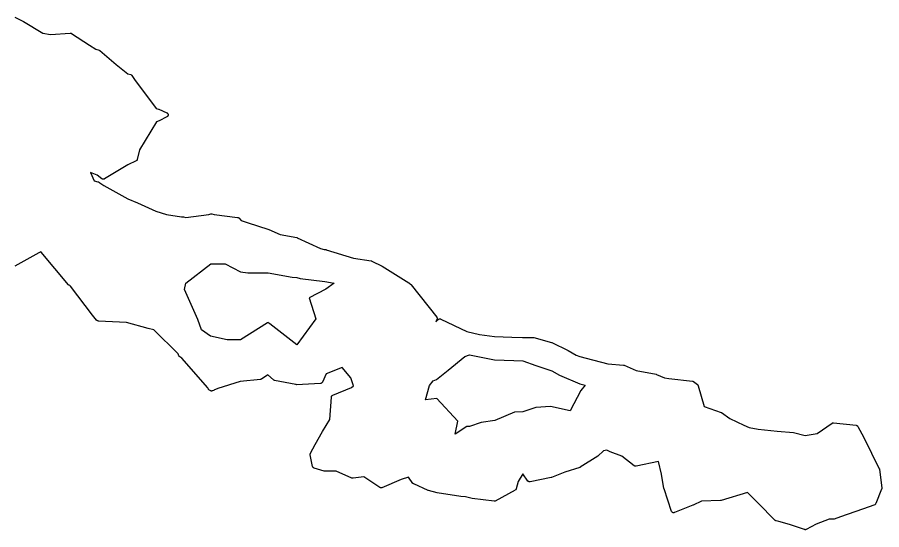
# Model space of a CAD drawing. Header units: millimetres. Extents: x 0 to 500, y 0 to 700.
# Drawn here: x 271.56 to 299.88, y 414.6 to 431.38 of the extents above; entities that cross this region are included whole.
import ezdxf

# ---------------------------------------------------------------- set-up
doc = ezdxf.new("R2010")
doc.units = ezdxf.units.MM
doc.layers.add('CORTE', color=1, linetype='Continuous')
doc.layers.add('GRABADO', color=5, linetype='Continuous')

msp = doc.modelspace()

# ---------------------------------------------------------------- linework, layer by layer
at = {"layer": 'CORTE'}
msp.add_lwpolyline([(271.475, 431.381), (271.759, 431.245), (271.762, 431.243), (272.393, 430.865), (272.644, 430.815), (273.289, 430.866), (273.299, 430.866), (273.307, 430.865), (273.315, 430.863), (273.326, 430.858), (273.331, 430.855), (273.93, 430.472), (274.13, 430.335), (274.238, 430.306), (274.244, 430.304), (274.251, 430.301), (274.257, 430.298), (274.263, 430.294), (274.265, 430.292), (274.794, 429.833), (275.178, 429.526), (275.275, 429.503), (275.286, 429.5), (275.294, 429.495), (275.297, 429.493), (275.305, 429.487), (275.311, 429.48), (275.316, 429.475), (275.405, 429.341), (276.115, 428.394), (276.187, 428.375), (276.191, 428.374), (276.197, 428.372), (276.459, 428.254), (276.462, 428.252), (276.469, 428.248), (276.477, 428.242), (276.48, 428.238), (276.486, 428.232), (276.492, 428.222), (276.497, 428.213), (276.499, 428.206), (276.5, 428.2), (276.501, 428.191), (276.501, 428.184), (276.501, 428.177), (276.499, 428.17), (276.497, 428.161), (276.494, 428.155), (276.492, 428.151), (276.488, 428.144), (276.484, 428.138), (276.479, 428.133), (276.473, 428.128), (276.467, 428.124), (276.463, 428.121), (276.213, 427.992), (276.207, 427.989), (276.12, 427.963), (275.564, 427.046), (275.492, 426.727), (275.49, 426.722), (275.488, 426.715), (275.484, 426.708), (275.481, 426.703), (275.476, 426.696), (275.47, 426.69), (275.462, 426.684), (275.454, 426.679), (275.18, 426.548), (274.413, 426.087), (274.409, 426.085), (274.401, 426.081), (274.389, 426.078), (274.38, 426.077), (274.371, 426.077), (274.361, 426.078), (274.355, 426.08), (274.348, 426.082), (274.343, 426.084), (274.336, 426.088), (274.329, 426.093), (274.18, 426.212), (273.963, 426.299), (274.077, 426.027), (274.203, 425.995), (274.21, 425.993), (274.218, 425.989), (274.254, 425.97), (274.258, 425.968), (274.263, 425.965), (274.39, 425.869), (275.178, 425.439), (275.493, 425.302), (276.098, 425.038), (276.444, 424.925), (276.935, 424.844), (277.003, 424.844), (277.01, 424.843), (277.081, 424.829), (277.841, 424.925), (277.903, 424.942), (277.911, 424.944), (277.921, 424.945), (277.926, 424.945), (277.936, 424.944), (278.007, 424.925), (278.778, 424.828), (278.785, 424.827), (278.798, 424.823), (278.807, 424.818), (278.818, 424.81), (278.892, 424.73), (279.088, 424.665), (279.799, 424.433), (279.803, 424.432), (280.178, 424.268), (280.719, 424.168), (280.725, 424.166), (280.731, 424.164), (281.496, 423.811), (281.617, 423.782), (281.639, 423.779), (281.641, 423.779), (281.679, 423.772), (281.684, 423.771), (282.572, 423.496), (283.152, 423.406), (283.161, 423.405), (283.172, 423.4), (283.518, 423.234), (284.389, 422.691), (284.393, 422.688), (284.398, 422.684), (284.403, 422.679), (284.41, 422.671), (284.414, 422.663), (284.417, 422.657), (284.419, 422.652), (284.419, 422.65), (284.424, 422.649), (284.431, 422.647), (284.437, 422.645), (284.444, 422.642), (284.45, 422.638), (284.458, 422.632), (284.464, 422.626), (284.466, 422.623), (285.305, 421.561), (285.307, 421.558), (285.311, 421.551), (285.314, 421.543), (285.316, 421.538), (285.318, 421.532), (285.319, 421.522), (285.319, 421.512), (285.318, 421.5), (285.314, 421.49), (285.311, 421.483), (285.273, 421.41), (285.289, 421.419), (285.355, 421.486), (285.36, 421.49), (285.364, 421.493), (285.369, 421.496), (285.376, 421.5), (285.385, 421.503), (285.391, 421.505), (285.398, 421.505), (285.403, 421.506), (285.409, 421.506), (285.416, 421.505), (285.425, 421.503), (285.434, 421.501), (285.438, 421.499), (286.286, 421.092), (286.702, 420.992), (287.194, 420.923), (287.76, 420.907), (288.115, 420.897), (288.464, 420.897), (288.474, 420.897), (288.481, 420.895), (289.063, 420.735), (289.067, 420.734), (289.071, 420.732), (289.614, 420.471), (289.873, 420.321), (289.99, 420.273), (290.202, 420.217), (290.905, 420.033), (291.422, 419.994), (291.427, 419.994), (291.436, 419.992), (291.443, 419.989), (291.841, 419.817), (292.49, 419.692), (292.495, 419.691), (292.502, 419.689), (292.767, 419.573), (292.906, 419.548), (293.68, 419.468), (293.687, 419.467), (293.699, 419.464), (293.707, 419.459), (293.712, 419.457), (293.716, 419.454), (293.845, 419.353), (293.851, 419.348), (293.857, 419.34), (293.861, 419.335), (293.865, 419.329), (293.868, 419.322), (293.87, 419.317), (294.066, 418.64), (294.626, 418.444), (294.632, 418.441), (294.639, 418.437), (294.911, 418.246), (295.365, 418.022), (295.546, 417.95), (295.84, 417.891), (296.458, 417.824), (296.992, 417.785), (296.996, 417.784), (296.999, 417.784), (297.38, 417.689), (297.765, 417.753), (298.263, 418.094), (298.267, 418.097), (298.273, 418.099), (298.282, 418.103), (298.292, 418.105), (298.294, 418.105), (298.303, 418.106), (299.044, 418.022), (299.052, 418.021), (299.059, 418.018), (299.064, 418.016), (299.071, 418.013), (299.076, 418.01), (299.081, 418.006), (299.089, 417.999), (299.096, 417.99), (299.1, 417.984), (299.296, 417.617), (299.297, 417.616), (299.553, 417.104), (299.806, 416.598), (299.808, 416.594), (299.81, 416.589), (299.811, 416.584), (299.812, 416.58), (299.885, 415.965), (299.885, 415.961), (299.885, 415.954), (299.884, 415.945), (299.882, 415.938), (299.88, 415.933), (299.691, 415.455), (299.686, 415.446), (299.682, 415.44), (299.678, 415.436), (299.672, 415.43), (299.665, 415.425), (299.655, 415.419), (299.255, 415.279), (298.539, 415.028), (298.331, 414.948), (298.324, 414.946), (298.31, 414.943), (298.302, 414.943), (298.168, 414.95), (297.74, 414.779), (297.409, 414.608), (297.404, 414.606), (297.398, 414.604), (297.391, 414.602), (297.382, 414.601), (297.375, 414.601), (297.368, 414.602), (297.361, 414.603), (297.356, 414.604), (296.858, 414.775), (296.509, 414.868), (296.428, 414.89), (296.419, 414.893), (296.409, 414.899), (296.402, 414.904), (296.399, 414.907), (295.826, 415.48), (295.491, 415.821), (295.482, 415.822), (294.62, 415.563), (294.615, 415.562), (294.607, 415.56), (294.602, 415.56), (293.982, 415.533), (293.702, 415.406), (293.7, 415.405), (293.092, 415.161), (293.088, 415.16), (293.082, 415.158), (293.071, 415.157), (293.064, 415.157), (293.059, 415.157), (293.051, 415.158), (293.039, 415.161), (293.03, 415.166), (293.025, 415.169), (293.021, 415.172), (293.015, 415.177), (293.01, 415.182), (293.005, 415.188), (293.001, 415.194), (292.997, 415.202), (292.753, 415.935), (292.751, 415.94), (292.75, 415.946), (292.672, 416.415), (292.571, 416.839), (291.834, 416.678), (291.829, 416.677), (291.821, 416.677), (291.814, 416.677), (291.805, 416.678), (291.799, 416.679), (291.794, 416.681), (291.786, 416.685), (291.78, 416.688), (291.775, 416.691), (291.365, 417.004), (290.987, 417.148), (290.983, 417.15), (290.88, 417.206), (290.772, 417.186), (290.585, 417.014), (290.582, 417.011), (290.578, 417.008), (290.006, 416.647), (290, 416.643), (289.991, 416.64), (289.496, 416.483), (289.069, 416.312), (289.065, 416.311), (289.058, 416.308), (288.364, 416.17), (288.359, 416.169), (288.351, 416.169), (288.344, 416.169), (288.337, 416.17), (288.331, 416.172), (288.326, 416.173), (288.318, 416.177), (288.312, 416.18), (288.305, 416.185), (288.298, 416.191), (288.296, 416.193), (288.293, 416.196), (288.121, 416.433), (287.974, 416.182), (287.911, 415.936), (287.908, 415.928), (287.906, 415.924), (287.904, 415.921), (287.899, 415.913), (287.888, 415.901), (287.877, 415.894), (287.221, 415.541), (287.216, 415.539), (287.21, 415.536), (287.2, 415.534), (287.186, 415.532), (286.468, 415.622), (286.462, 415.623), (286.249, 415.683), (286.093, 415.688), (286.089, 415.689), (285.322, 415.807), (285.318, 415.808), (285.031, 415.886), (285.026, 415.887), (285.021, 415.89), (284.548, 416.098), (284.543, 416.101), (284.537, 416.105), (284.529, 416.111), (284.522, 416.119), (284.378, 416.32), (284.135, 416.247), (283.509, 415.975), (283.506, 415.973), (283.499, 415.971), (283.489, 415.97), (283.484, 415.969), (283.477, 415.969), (283.467, 415.97), (283.46, 415.973), (283.453, 415.975), (283.447, 415.978), (283.443, 415.98), (282.911, 416.329), (282.563, 416.285), (282.558, 416.284), (282.55, 416.284), (282.54, 416.286), (282.53, 416.288), (282.526, 416.29), (282.011, 416.518), (281.624, 416.518), (281.617, 416.519), (281.611, 416.52), (281.288, 416.617), (281.282, 416.619), (281.276, 416.622), (281.27, 416.626), (281.263, 416.631), (281.259, 416.634), (281.254, 416.639), (281.248, 416.647), (281.245, 416.652), (281.242, 416.659), (281.239, 416.667), (281.238, 416.671), (281.158, 417.056), (281.157, 417.061), (281.156, 417.07), (281.157, 417.077), (281.158, 417.086), (281.162, 417.098), (281.165, 417.104), (281.325, 417.393), (281.563, 417.821), (281.563, 417.822), (281.796, 418.205), (281.852, 418.944), (281.853, 418.952), (281.856, 418.963), (281.86, 418.972), (281.864, 418.978), (281.869, 418.985), (281.878, 418.994), (281.885, 418.999), (281.889, 419.002), (281.896, 419.005), (282.515, 419.253), (282.581, 419.315), (282.489, 419.57), (282.201, 419.917), (281.684, 419.71), (281.555, 419.434), (281.552, 419.428), (281.545, 419.418), (281.538, 419.41), (281.531, 419.404), (281.524, 419.399), (281.515, 419.395), (281.503, 419.391), (281.496, 419.39), (281.493, 419.39), (280.705, 419.35), (280.7, 419.35), (280.694, 419.351), (280.69, 419.351), (279.989, 419.492), (279.981, 419.493), (279.967, 419.499), (279.958, 419.505), (279.954, 419.509), (279.77, 419.674), (279.564, 419.536), (279.559, 419.532), (279.55, 419.528), (279.544, 419.526), (279.537, 419.524), (279.531, 419.523), (278.865, 419.454), (278.128, 419.223), (278.002, 419.166), (277.999, 419.165), (277.949, 419.147), (277.942, 419.145), (277.93, 419.143), (277.919, 419.143), (277.911, 419.144), (277.904, 419.146), (277.895, 419.149), (277.886, 419.153), (277.881, 419.156), (277.84, 419.186), (277.835, 419.189), (277.829, 419.195), (277.824, 419.201), (277.821, 419.206), (277.818, 419.211), (277.798, 419.251), (276.948, 420.215), (276.885, 420.257), (276.88, 420.261), (276.868, 420.272), (276.862, 420.281), (276.859, 420.286), (276.857, 420.291), (276.829, 420.363), (276.034, 421.151), (275.845, 421.19), (275.843, 421.19), (275.133, 421.384), (274.218, 421.434), (274.213, 421.435), (274.205, 421.436), (274.199, 421.438), (274.195, 421.44), (274.192, 421.441), (274.188, 421.442), (274.182, 421.445), (274.174, 421.449), (274.169, 421.452), (274.165, 421.455), (274.161, 421.46), (274.156, 421.464), (274.025, 421.632), (274.024, 421.632), (273.302, 422.577), (273.28, 422.597), (273.262, 422.604), (273.256, 422.607), (273.251, 422.61), (273.245, 422.614), (273.239, 422.62), (273.235, 422.624), (272.344, 423.693), (272.341, 423.698), (272.337, 423.705), (272.336, 423.706), (272.269, 423.673), (271.475, 423.234)], dxfattribs=at)
at = {"layer": 'GRABADO'}
for points in [[(278.435, 420.817), (277.893, 420.941), (277.593, 421.147), (277.47, 421.489), (277.042, 422.472), (277.079, 422.67), (277.898, 423.303), (278.368, 423.303), (278.873, 423.05), (279.115, 423.014), (279.783, 423.014), (280.57, 422.874), (280.715, 422.86), (280.826, 422.833), (281.641, 422.725), (281.948, 422.67), (281.668, 422.478), (281.122, 422.196), (281.338, 421.503), (280.718, 420.652), (279.83, 421.338), (279.77, 421.388), (279.754, 421.378), (278.872, 420.817), (278.435, 420.817)], [(285.185, 419.478), (285.296, 419.525), (285.68, 419.823), (286.223, 420.269), (286.382, 420.329), (287.196, 420.167), (287.834, 420.141), (288.128, 420.129), (288.555, 419.975), (289.071, 419.805), (289.322, 419.659), (289.99, 419.383), (290.171, 419.336), (290.029, 419.165), (289.674, 418.495), (289.034, 418.634), (288.546, 418.608), (288.128, 418.458), (287.848, 418.446), (287.208, 418.18), (286.755, 418.109), (286.379, 417.985), (286.286, 417.977), (285.912, 417.735), (286, 418.159), (285.306, 418.9), (284.937, 418.851), (285.07, 419.327), (285.185, 419.478)]]:
    msp.add_lwpolyline(points, close=True, dxfattribs=at)

doc.saveas('drawing.dxf')
